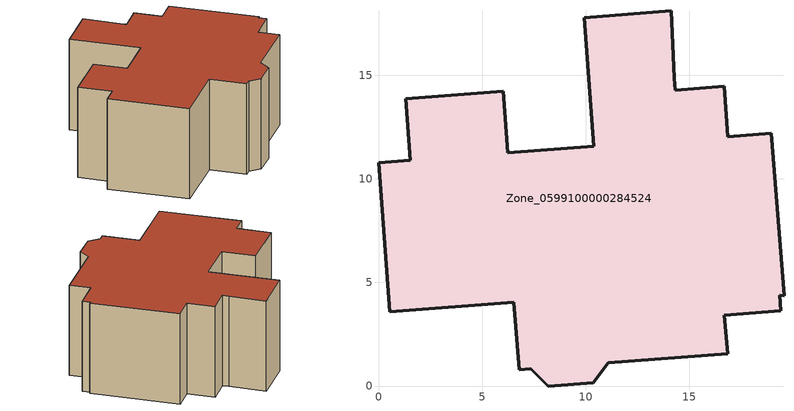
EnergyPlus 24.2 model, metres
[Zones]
Zone_0599100000284524
 floor ground (C_G): 10.37,0.16 8.19,0 7.35,0.84 6.79,0.79 6.53,4.05 0.54,3.59 0,10.77 1.54,10.89 1.32,13.87 6.02,14.22 6.24,11.26 10.4,11.57 9.93,17.78 14.14,18.11 14.28,14.85 14.33,14.28 16.68,14.48 16.86,12.04 18.97,12.2 19.57,4.37 19.37,4.38 19.42,3.62 16.7,3.42 16.86,1.55 11.08,1.12 z0
 wall outside (C_F): 16.86,12.04 16.68,14.48 14.33,14.28 14.28,14.85 14.14,18.11 9.93,17.78 10.4,11.57 6.24,11.26 6.02,14.22 1.32,13.87 1.54,10.89 0,10.77 0.54,3.59 6.53,4.05 6.79,0.79 7.35,0.84 8.19,0 10.37,0.16 11.08,1.12 16.86,1.55 16.7,3.42 19.42,3.62 19.37,4.38 19.57,4.37 18.97,12.2 16.86,12.04 z0:8.35
 roof outside (C_R): 16.86,1.55 16.7,3.42 19.42,3.62 19.37,4.38 19.57,4.37 18.97,12.2 16.86,12.04 16.68,14.48 14.33,14.28 14.28,14.85 14.14,18.11 9.93,17.78 10.4,11.57 6.24,11.26 6.02,14.22 1.32,13.87 1.54,10.89 0,10.77 0.54,3.59 6.53,4.05 6.79,0.79 7.35,0.84 8.19,0 10.37,0.16 11.08,1.12 z8.35
[BUILDING]
Pand.0599100000284524: North Axis=0; Terrain=City; Loads Convergence Tolerance Value=0.04; Temperature Convergence Tolerance Value=0.4; Solar Distribution=FullExterior; Maximum Number of Warmup Days=25; Minimum Number of Warmup Days=1
[Site:Location]
Rotterdam.The.Hague.AP_ZH_NLD Design_Conditions: Latitude=51.96; Longitude=4.45; Time Zone=1; Elevation=-4.5
[SITE:GROUNDTEMPERATURE:BUILDINGSURFACE]
18, 18, 18, 18, 18, 18, 18, 18, 18, 18, 18, 18
[MATERIAL] Thermal Absorptance=0.9; Solar Absorptance=0.7; Visible Absorptance=0.7
Name | Roughness | Thickness | Conductivity | Density | Specific Heat
G.D.1965 | MediumSmooth | 0.15 | 1 | 540 | 1210
F.D.1965 | Rough | 0.3 | 0.857143 | 1920 | 840
R.D.1965 | MediumRough | 0.2 | 0.08 | 1500 | 1000
[CONSTRUCTION]
C_G: G.D.1965
C_F: F.D.1965
C_R: R.D.1965
[ZONE]
Zone_0599100000284524: Type=1; Multiplier=1; Ceiling Height=Autocalculate; Volume=Autocalculate; Floor Area=autocalculate; Part of Total Floor Area=Yes
[ZONEINFILTRATION:DESIGNFLOWRATE]
Infil_Zone_0599100000284524: Zone or ZoneList or Space or SpaceList=Zone_0599100000284524; Schedule=AlwaysOn; Design Flow Rate Calculation Method=Flow/Area; Flow Rate per Floor Area=0.0042; Constant Term Coefficient=1; Temperature Term Coefficient=0; Velocity Term Coefficient=0; Velocity Squared Term Coefficient=0
[HVACTEMPLATE:ZONE:IDEALLOADSAIRSYSTEM]
Zone_0599100000284524: Maximum Heating Supply Air Temperature=50; Minimum Cooling Supply Air Temperature=13; Maximum Heating Supply Air Humidity Ratio=0.0156; Minimum Cooling Supply Air Humidity Ratio=0.0077; Heating Limit=NoLimit; Cooling Limit=NoLimit; Dehumidification Control Type=ConstantSensibleHeatRatio; Cooling Sensible Heat Ratio=0.7; Dehumidification Setpoint=60; Humidification Control Type=None; Humidification Setpoint=30; Outdoor Air Method=None; Outdoor Air Flow Rate per Person=0.00944; Outdoor Air Flow Rate per Zone Floor Area=0; Outdoor Air Flow Rate per Zone=0; Demand Controlled Ventilation Type=None; Outdoor Air Economizer Type=NoEconomizer; Heat Recovery Type=None; Sensible Heat Recovery Effectiveness=0.7; Latent Heat Recovery Effectiveness=0.65
[ZONECONTROL:THERMOSTAT]
ThermostatControl_Zone_0599100000284524: Zone or ZoneList=Zone_0599100000284524; Control Type Schedule=DualSetpointControlType; Control 1=Thermostat_Zone_0599100000284524; Temperature Difference Between Cutout And Setpoint=0
[THERMOSTATSETPOINT:DUALSETPOINT]
Thermostat_Zone_0599100000284524: Heating Setpoint Temperature Schedule=HeatingSetpoint_Zone_0599100000284524; Cooling Setpoint Temperature Schedule=CoolingSetpoint_Zone_0599100000284524
[SCHEDULE:COMPACT]
HeatingSetpoint_Zone_0599100000284524: Through: 12/31, For: AllDays, Until: 24:00, 21
CoolingSetpoint_Zone_0599100000284524: Through: 12/31, For: AllDays, Until: 24:00, 24
DualSetpointControlType: Through: 12/31, For: AllDays, Until: 24:00, 4
AlwaysOn: Through: 12/31, For: AllDays, Until: 24:00, 1
